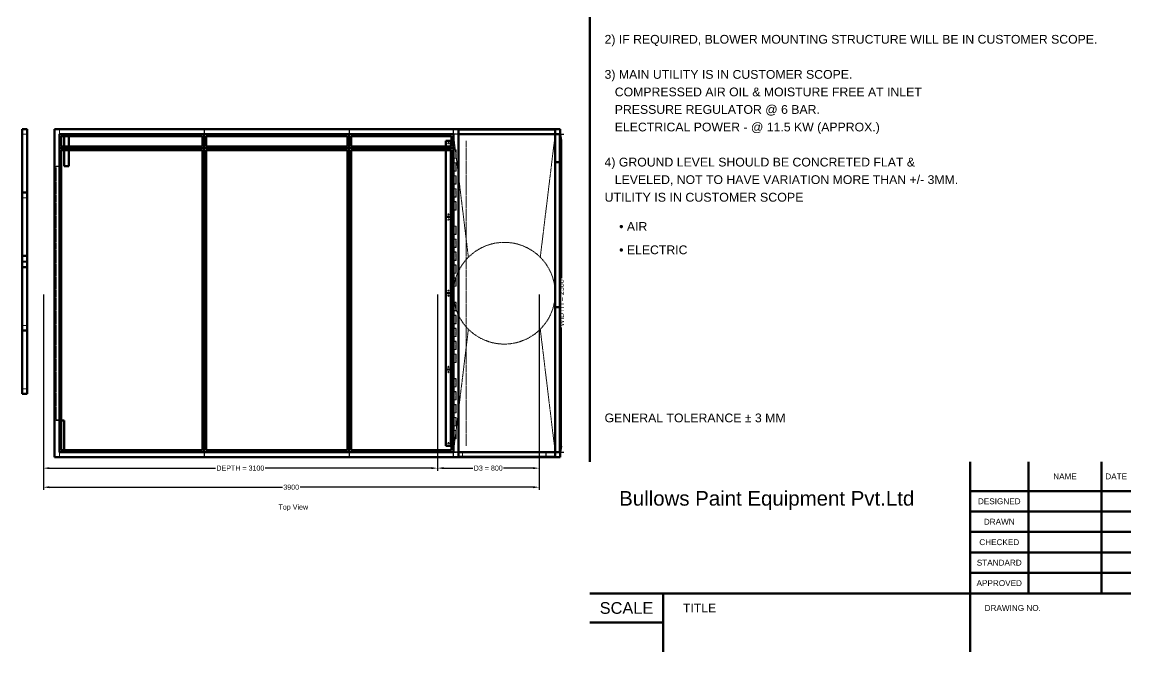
# Model space of a CAD drawing. Header units: millimetres. Extents: x 909 to 14018, y 345 to 10005.
# Drawn here: x 5297 to 14018, y 345 to 5298 of the extents above; entities that cross this region are included whole.
import ezdxf
from ezdxf.enums import TextEntityAlignment as Align

# ---------------------------------------------------------------- set-up
doc = ezdxf.new("R2010")
doc.units = ezdxf.units.MM
doc.linetypes.add('Hidden', pattern=[15, 5, -3, 5, -2])
for name, color, linetype, lineweight in [('Default', 7, 'Continuous', 50), ('Edges', 7, 'Hidden', 15), ('HiddenEdges', 2, 'Hidden', 15), ('HiddenSilhouettes', 2, 'Hidden', 15), ('HiddenWires', 7, 'Hidden', 15), ('Silhouettes', 7, 'Continuous', 50), ('Wires', 7, 'Hidden', 15)]:
    doc.layers.add(name, color=color, linetype=linetype, lineweight=lineweight)
doc.layers.add('Dimension', color=7, linetype='Continuous', lineweight=50, true_color=0x6495ed)
doc.styles.add('Default', font='arial.ttf')
doc.dimstyles.get("Standard").update_dxf_attribs({"dimtxt": 0.18, "dimasz": 0.18, "dimexe": 0.18, "dimexo": 0.0625, "dimgap": 0.09, "dimtad": 0, "dimtih": 1, "dimtoh": 1, "dimdec": 4, "dimzin": 0, "dimdsep": 46, "dimtxsty": 'Standard', "dimcen": 0.09, "dimadec": 0, "dimazin": 0, "dimtfac": 1, "dimtdec": 4, "dimtofl": 0, "dimtmove": 0, "dimatfit": 3, "dimfxl": 1, "dimtolj": 1, "dimtzin": 0, "dimarcsym": 0})

# ---------------------------------------------------------------- blocks, each defined once
blk = doc.blocks.new('Top')
at = {"layer": 'Edges'}
for points in [[(1316.5, -919.8), (1393.7, -282.8)], [(1959.3, -282.8), (2076.5, -1250)]]:
    blk.add_lwpolyline(points, dxfattribs=at)
for points in [[(1959.3, 282.8, 0), (2076.5, 1250, 0)], [(1316.5, 919.8, 0), (1393.7, 282.8, 0)]]:
    blk.add_polyline3d(points, dxfattribs=at)
for start, end in [(45, 135), (135, 154.29836), (315.00001, 45), (205.70164, 224.99999), (224.99999, 315.00001)]:
    blk.add_arc((1676.5, 0), 400, start, end, dxfattribs=at)
at = {"layer": 'HiddenEdges'}
for points in [[(1276.5, 1250), (1316.5, 919.8)], [(1276.5, -1250), (1316.5, -919.8)]]:
    blk.add_lwpolyline(points, dxfattribs=at)
for points in [[(-2116.5, 1250, 0), (-2076.5, 1250, 0)], [(-1826.5, 1253, 0), (1279.5, 1253, 0)], [(-1826.5, -1253, 0), (-1826.5, 1253, 0)], [(-1823.5, 1253, 0), (2079.5, 1253, 0)], [(-1822.3, 1286.8, 0), (-684.7, 1286.8, 0)], [(-1822.3, 1250, 0), (-1822.3, 1286.8, 0)], [(-1822.3, 1248.8, 0), (-684.7, 1248.8, 0)], [(-1822.3, 1141.2, 0), (-1822.3, 1248.8, 0)], [(-1808.5, 1286.8, 0), (-1808.5, 1288, 0)], [(-1785.5, 1001.2, 0), (-1785.5, 1248.8, 0)], [(-698.5, 1286.8, 0), (-698.5, 1288, 0)], [(-684.7, 1250, 0), (-684.7, 1286.8, 0)], [(-684.7, 1141.2, 0), (-684.7, 1248.8, 0)], [(-682.3, 1250, 0), (-682.3, 1286.8, 0)], [(-682.3, 1286.8, 0), (455.3, 1286.8, 0)], [(-682.3, 1141.2, 0), (-682.3, 1248.8, 0)], [(-682.3, 1248.8, 0), (455.3, 1248.8, 0)], [(-668.5, 1286.8, 0), (-668.5, 1288, 0)], [(441.5, 1286.8, 0), (441.5, 1288, 0)], [(455.3, 1250, 0), (455.3, 1286.8, 0)], [(455.3, 1141.2, 0), (455.3, 1248.8, 0)], [(457.7, 1250, 0), (457.7, 1286.8, 0)], [(457.7, 1286.8, 0), (1275.3, 1286.8, 0)], [(457.7, 1248.8, 0), (1275.3, 1248.8, 0)], [(457.7, 1141.2, 0), (457.7, 1248.8, 0)], [(471.5, 1286.8, 0), (471.5, 1288, 0)], [(1261.5, 1286.8, 0), (1261.5, 1288, 0)], [(1275.3, 1250, 0), (1275.3, 1286.8, 0)], [(1275.3, 1141.2, 0), (1275.3, 1248.8, 0)], [(1277.7, 1286.8, 0), (2075.3, 1286.8, 0)], [(1277.7, 1250, 0), (1277.7, 1286.8, 0)], [(1279.5, -1253, 0), (1279.5, 1253, 0)], [(1291.5, 1286.8, 0), (1291.5, 1288, 0)], [(2061.5, 1286.8, 0), (2061.5, 1288, 0)], [(2075.3, 1250, 0), (2075.3, 1286.8, 0)], [(2076.5, -1250, 0), (2076.5, 1250, 0)], [(2077.7, 1031.2, 0), (2077.7, 1248.8, 0)], [(2077.7, 1248.8, 0), (2113.3, 1248.8, 0)], [(2079.5, -1253, 0), (2079.5, 1253, 0)], [(-1822.3, 1141.2, 0), (-684.7, 1141.2, 0)], [(-1822.3, -1248.8, 0), (-1822.3, 1138.8, 0)], [(-1822.3, 1138.8, 0), (-684.7, 1138.8, 0)], [(-1786.7, 1213.2, 0), (-1785.5, 1213.2, 0)], [(-684.7, -1248.8, 0), (-684.7, 1138.8, 0)], [(-682.3, 1141.2, 0), (455.3, 1141.2, 0)], [(-682.3, -1248.8, 0), (-682.3, 1138.8, 0)], [(-682.3, 1138.8, 0), (455.3, 1138.8, 0)], [(455.3, -1248.8, 0), (455.3, 1138.8, 0)], [(457.7, 1141.2, 0), (1275.3, 1141.2, 0)], [(457.7, -1248.8, 0), (457.7, 1138.8, 0)], [(457.7, 1138.8, 0), (1275.3, 1138.8, 0)], [(1275.3, -1248.8, 0), (1275.3, 1138.8, 0)], [(2076.5, 1213.2, 0), (2077.7, 1213.2, 0)], [(2076.5, 1066.8, 0), (2077.7, 1066.8, 0)], [(-1848.5, 997, 0), (-1826.5, 997, 0)], [(-1826.5, 975, 0), (-1823.5, 975, 0)], [(-1786.7, 1036.8, 0), (-1785.5, 1036.8, 0)], [(-1786.7, 1020.7, 0), (-1785.5, 1020.7, 0)], [(-1786.7, 1020, 0), (-1785.5, 1020, 0)], [(-1786.7, 1019, 0), (-1785.5, 1019, 0)], [(-1786.7, 1018, 0), (-1785.5, 1018, 0)], [(-1786.7, 1017.3, 0), (-1785.5, 1017.3, 0)], [(-1785.5, 1001.2, 0), (-1749.9, 1001.2, 0)], [(2076.5, 993.2, 0), (2077.7, 993.2, 0)], [(2077.7, 1031.2, 0), (2113.3, 1031.2, 0)], [(2077.7, -108.8, 0), (2077.7, 1028.8, 0)], [(2077.7, 1028.8, 0), (2113.3, 1028.8, 0)], [(-2116.5, 751.5, 0), (-2076.5, 751.5, 0)], [(-2116.5, 253, 0), (-2076.5, 253, 0)], [(-2116.5, 245.5, 0), (-2076.5, 245.5, 0)], [(2076.5, -73.2, 0), (2077.7, -73.2, 0)], [(2076.5, -146.8, 0), (2077.7, -146.8, 0)], [(2077.7, -108.8, 0), (2113.3, -108.8, 0)], [(2077.7, -1248.8, 0), (2077.7, -111.2, 0)], [(2077.7, -111.2, 0), (2113.3, -111.2, 0)], [(-2116.5, -253, 0), (-2076.5, -253, 0)], [(-2116.5, -751.5, 0), (-2076.5, -751.5, 0)], [(-1848.5, -997, 0), (-1826.5, -997, 0)], [(-1826.5, -975, 0), (-1823.5, -975, 0)], [(-1823.5, -1036.8, 0), (-1822.3, -1036.8, 0)], [(-1822.3, -1001.2, 0), (-1786.7, -1001.2, 0)], [(-1823.5, -1213.2, 0), (-1822.3, -1213.2, 0)], [(2076.5, -1213.2, 0), (2077.7, -1213.2, 0)], [(-1826.5, -1253, 0), (1279.5, -1253, 0)], [(-1823.5, -1229.3, 0), (-1822.3, -1229.3, 0)], [(-1823.5, -1230, 0), (-1822.3, -1230, 0)], [(-1823.5, -1231, 0), (-1822.3, -1231, 0)], [(-1823.5, -1232, 0), (-1822.3, -1232, 0)], [(-1823.5, -1232.7, 0), (-1822.3, -1232.7, 0)], [(-1823.5, -1253, 0), (2079.5, -1253, 0)], [(-1822.3, -1248.8, 0), (-684.7, -1248.8, 0)], [(-1822.3, -1286.8, 0), (-1822.3, -1250, 0)], [(-1822.3, -1286.8, 0), (-684.7, -1286.8, 0)], [(-1808.5, -1288, 0), (-1808.5, -1286.8, 0)], [(-698.5, -1288, 0), (-698.5, -1286.8, 0)], [(-684.7, -1286.8, 0), (-684.7, -1250, 0)], [(-682.3, -1248.8, 0), (455.3, -1248.8, 0)], [(-682.3, -1286.8, 0), (-682.3, -1250, 0)], [(-682.3, -1286.8, 0), (455.3, -1286.8, 0)], [(-668.5, -1288, 0), (-668.5, -1286.8, 0)], [(441.5, -1288, 0), (441.5, -1286.8, 0)], [(455.3, -1286.8, 0), (455.3, -1250, 0)], [(457.7, -1248.8, 0), (1275.3, -1248.8, 0)], [(457.7, -1286.8, 0), (457.7, -1250, 0)], [(457.7, -1286.8, 0), (1275.3, -1286.8, 0)], [(471.5, -1288, 0), (471.5, -1286.8, 0)], [(1261.5, -1288, 0), (1261.5, -1286.8, 0)], [(1275.3, -1286.8, 0), (1275.3, -1250, 0)], [(1277.7, -1286.8, 0), (1277.7, -1250, 0)], [(1277.7, -1286.8, 0), (2075.3, -1286.8, 0)], [(1291.5, -1288, 0), (1291.5, -1286.8, 0)], [(1348.5, -1251.6, 0), (2004.5, -1251.6, 0)], [(1348.5, -1286.4, 0), (2004.5, -1286.4, 0)], [(1386.5, -1250, 0), (1386.5, -1248.8, 0)], [(1966.5, -1250, 0), (1966.5, -1248.8, 0)], [(2061.5, -1288, 0), (2061.5, -1286.8, 0)], [(2075.3, -1286.8, 0), (2075.3, -1250, 0)], [(2077.7, -1248.8, 0), (2113.3, -1248.8, 0)]]:
    blk.add_polyline3d(points, dxfattribs=at)
blk.add_arc((1676.5, 0), 400, 154.29836, 205.70164, dxfattribs=at)
at = {"layer": 'HiddenSilhouettes'}
for points in [[(-1823.5, 1250, 0), (-1823.5, 1290, 0)], [(-1823.5, 1250, 0), (-1823.5, 1288, 0)], [(-1823.5, 1288, 0), (-683.5, 1288, 0)], [(-1823.5, 1251.2, 0), (-683.5, 1251.2, 0)], [(-1786.7, 1235, 0), (-1786.7, 1250, 0)], [(-1749.9, 1235, 0), (-1749.9, 1250, 0)], [(-683.5, 1250, 0), (-683.5, 1288, 0)], [(-683.5, 1288, 0), (456.5, 1288, 0)], [(-683.5, 1251.2, 0), (456.5, 1251.2, 0)], [(456.5, 1250, 0), (456.5, 1288, 0)], [(456.5, 1288, 0), (1276.5, 1288, 0)], [(456.5, 1251.2, 0), (1276.5, 1251.2, 0)], [(1190.5, 1250, 0), (1322.8, 1250, 0)], [(1276.5, 1250, 0), (1276.5, 1288, 0)], [(1276.5, 1288, 0), (1316.5, 1288, 0)], [(1276.5, 1251.2, 0), (2076.5, 1251.2, 0)], [(1276.5, 1250, 0), (1316.5, 1250, 0)], [(-1786.7, 1125, 0), (-1786.7, 1155, 0)], [(-1749.9, 1125, 0), (-1749.9, 1155, 0)], [(1216.5, 1125, 0), (1216.5, 1155, 0)], [(1256.5, 1125, 0), (1256.5, 1155, 0)], [(1256.5, 1125, 0), (1256.5, 1155, 0)], [(1257.7, 1125, 0), (1257.7, 1155, 0)], [(1261.5, 1187.5, 0), (1276.5, 1187.5, 0)], [(1261.5, 1186.3, 0), (1276.5, 1186.3, 0)], [(1276.5, 1128.8, 0), (1276.5, 1209.4, 0)], [(1261.5, 1122.7, 0), (1276.5, 1122.7, 0)], [(1261.5, 1121.5, 0), (1276.5, 1121.5, 0)], [(1261.5, 1085.5, 0), (1276.5, 1085.5, 0)], [(1261.5, 1084.3, 0), (1276.5, 1084.3, 0)], [(1276.5, 1128.5, 0), (1296.5, 1128.5, 0)], [(1276.5, 1127.3, 0), (1295.3, 1127.3, 0)], [(1276.5, 1063.7, 0), (1295.3, 1063.7, 0)], [(1276.5, 1062.5, 0), (1296.5, 1062.5, 0)], [(1295.3, 1063.7, 0), (1295.3, 1127.3, 0)], [(1296.5, 1062.5, 0), (1296.5, 1128.5, 0)], [(-1848.5, -1000, 0), (-1848.5, 1000, 0)], [(-1848.5, 1000, 0), (-1823.5, 1000, 0)], [(-1786.7, 1021, 0), (-1785.5, 1021, 0)], [(-1786.7, 1017, 0), (-1785.5, 1017, 0)], [(1261.5, 1020.7, 0), (1276.5, 1020.7, 0)], [(1261.5, 1019.5, 0), (1276.5, 1019.5, 0)], [(1261.5, 983.5, 0), (1276.5, 983.5, 0)], [(1261.5, 982.3, 0), (1276.5, 982.3, 0)], [(1276.5, 1026.5, 0), (1296.5, 1026.5, 0)], [(1276.5, 1025.3, 0), (1295.3, 1025.3, 0)], [(1276.5, 961.7, 0), (1295.3, 961.7, 0)], [(1276.5, 960.5, 0), (1296.5, 960.5, 0)], [(1295.3, 961.7, 0), (1295.3, 1025.3, 0)], [(1296.5, 960.5, 0), (1296.5, 1026.5, 0)], [(1261.5, 918.7, 0), (1276.5, 918.7, 0)], [(1261.5, 917.5, 0), (1276.5, 917.5, 0)], [(1261.5, 881.5, 0), (1276.5, 881.5, 0)], [(1261.5, 880.3, 0), (1276.5, 880.3, 0)], [(1276.5, 924.5, 0), (1296.5, 924.5, 0)], [(1276.5, 923.3, 0), (1295.3, 923.3, 0)], [(1295.3, 859.7, 0), (1295.3, 923.3, 0)], [(1296.5, 858.5, 0), (1296.5, 924.5, 0)], [(1261.5, 816.7, 0), (1276.5, 816.7, 0)], [(1261.5, 815.5, 0), (1276.5, 815.5, 0)], [(1276.5, 859.7, 0), (1295.3, 859.7, 0)], [(1276.5, 858.5, 0), (1296.5, 858.5, 0)], [(1276.5, 822.5, 0), (1296.5, 822.5, 0)], [(1276.5, 821.3, 0), (1295.3, 821.3, 0)], [(1295.3, 757.7, 0), (1295.3, 821.3, 0)], [(1296.5, 756.5, 0), (1296.5, 822.5, 0)], [(1261.5, 779.5, 0), (1276.5, 779.5, 0)], [(1261.5, 778.3, 0), (1276.5, 778.3, 0)], [(1261.5, 714.7, 0), (1276.5, 714.7, 0)], [(1261.5, 713.5, 0), (1276.5, 713.5, 0)], [(1276.5, 757.7, 0), (1295.3, 757.7, 0)], [(1276.5, 756.5, 0), (1296.5, 756.5, 0)], [(1276.5, 720.5, 0), (1296.5, 720.5, 0)], [(1276.5, 719.3, 0), (1295.3, 719.3, 0)], [(1295.3, 655.7, 0), (1295.3, 719.3, 0)], [(1296.5, 654.5, 0), (1296.5, 720.5, 0)], [(1261.5, 677.5, 0), (1276.5, 677.5, 0)], [(1261.5, 676.3, 0), (1276.5, 676.3, 0)], [(1261.5, 612.7, 0), (1276.5, 612.7, 0)], [(1261.5, 611.5, 0), (1276.5, 611.5, 0)], [(1276.5, 655.7, 0), (1295.3, 655.7, 0)], [(1276.5, 654.5, 0), (1296.5, 654.5, 0)], [(1261.5, 587.5, 0), (1276.5, 587.5, 0)], [(1261.5, 586.3, 0), (1276.5, 586.3, 0)], [(1276.5, 528.5, 0), (1296.5, 528.5, 0)], [(1276.5, 527.3, 0), (1295.3, 527.3, 0)], [(1295.3, 463.7, 0), (1295.3, 527.3, 0)], [(1296.5, 462.5, 0), (1296.5, 528.5, 0)], [(1261.5, 522.7, 0), (1276.5, 522.7, 0)], [(1261.5, 521.5, 0), (1276.5, 521.5, 0)], [(1261.5, 485.5, 0), (1276.5, 485.5, 0)], [(1261.5, 484.3, 0), (1276.5, 484.3, 0)], [(1276.5, 463.7, 0), (1295.3, 463.7, 0)], [(1276.5, 462.5, 0), (1296.5, 462.5, 0)], [(1261.5, 420.7, 0), (1276.5, 420.7, 0)], [(1261.5, 419.5, 0), (1276.5, 419.5, 0)], [(1261.5, 383.5, 0), (1276.5, 383.5, 0)], [(1261.5, 382.3, 0), (1276.5, 382.3, 0)], [(1276.5, 426.5, 0), (1296.5, 426.5, 0)], [(1276.5, 425.3, 0), (1295.3, 425.3, 0)], [(1276.5, 361.7, 0), (1295.3, 361.7, 0)], [(1276.5, 360.5, 0), (1296.5, 360.5, 0)], [(1295.3, 361.7, 0), (1295.3, 425.3, 0)], [(1296.5, 360.5, 0), (1296.5, 426.5, 0)], [(1261.5, 318.7, 0), (1276.5, 318.7, 0)], [(1261.5, 317.5, 0), (1276.5, 317.5, 0)], [(1261.5, 281.5, 0), (1276.5, 281.5, 0)], [(1261.5, 280.3, 0), (1276.5, 280.3, 0)], [(1276.5, 324.5, 0), (1296.5, 324.5, 0)], [(1276.5, 323.3, 0), (1295.3, 323.3, 0)], [(1295.3, 259.7, 0), (1295.3, 323.3, 0)], [(1296.5, 258.5, 0), (1296.5, 324.5, 0)], [(1261.5, 216.7, 0), (1276.5, 216.7, 0)], [(1261.5, 215.5, 0), (1276.5, 215.5, 0)], [(1261.5, 179.5, 0), (1276.5, 179.5, 0)], [(1261.5, 178.3, 0), (1276.5, 178.3, 0)], [(1276.5, 259.7, 0), (1295.3, 259.7, 0)], [(1276.5, 258.5, 0), (1296.5, 258.5, 0)], [(1276.5, 222.5, 0), (1296.5, 222.5, 0)], [(1276.5, 221.3, 0), (1295.3, 221.3, 0)], [(1295.3, 157.7, 0), (1295.3, 221.3, 0)], [(1296.5, 156.5, 0), (1296.5, 222.5, 0)], [(1261.5, 114.7, 0), (1276.5, 114.7, 0)], [(1261.5, 113.5, 0), (1276.5, 113.5, 0)], [(1276.5, 157.7, 0), (1295.3, 157.7, 0)], [(1276.5, 156.5, 0), (1296.5, 156.5, 0)], [(1276.5, 120.5, 0), (1296.5, 120.5, 0)], [(1276.5, 119.3, 0), (1295.3, 119.3, 0)], [(1295.3, 55.7, 0), (1295.3, 119.3, 0)], [(1296.5, 54.5, 0), (1296.5, 120.5, 0)], [(1261.5, 77.5, 0), (1276.5, 77.5, 0)], [(1261.5, 76.3, 0), (1276.5, 76.3, 0)], [(1261.5, 12.7, 0), (1276.5, 12.7, 0)], [(1261.5, 11.5, 0), (1276.5, 11.5, 0)], [(1276.5, 55.7, 0), (1295.3, 55.7, 0)], [(1276.5, 54.5, 0), (1296.5, 54.5, 0)], [(1261.5, -12.5, 0), (1276.5, -12.5, 0)], [(1261.5, -13.7, 0), (1276.5, -13.7, 0)], [(1261.5, -77.3, 0), (1276.5, -77.3, 0)], [(1261.5, -78.5, 0), (1276.5, -78.5, 0)], [(1276.5, -71.5, 0), (1296.5, -71.5, 0)], [(1276.5, -72.7, 0), (1295.3, -72.7, 0)], [(1295.3, -136.3, 0), (1295.3, -72.7, 0)], [(1296.5, -137.5, 0), (1296.5, -71.5, 0)], [(1261.5, -114.5, 0), (1276.5, -114.5, 0)], [(1261.5, -115.7, 0), (1276.5, -115.7, 0)], [(1276.5, -136.3, 0), (1295.3, -136.3, 0)], [(1276.5, -137.5, 0), (1296.5, -137.5, 0)], [(1276.5, -173.5, 0), (1296.5, -173.5, 0)], [(1296.5, -239.5, 0), (1296.5, -173.5, 0)], [(1261.5, -179.3, 0), (1276.5, -179.3, 0)], [(1261.5, -180.5, 0), (1276.5, -180.5, 0)], [(1261.5, -216.5, 0), (1276.5, -216.5, 0)], [(1261.5, -217.7, 0), (1276.5, -217.7, 0)], [(1276.5, -174.7, 0), (1295.3, -174.7, 0)], [(1276.5, -238.3, 0), (1295.3, -238.3, 0)], [(1276.5, -239.5, 0), (1296.5, -239.5, 0)], [(1295.3, -238.3, 0), (1295.3, -174.7, 0)], [(1261.5, -281.3, 0), (1276.5, -281.3, 0)], [(1261.5, -282.5, 0), (1276.5, -282.5, 0)], [(1261.5, -318.5, 0), (1276.5, -318.5, 0)], [(1261.5, -319.7, 0), (1276.5, -319.7, 0)], [(1276.5, -275.5, 0), (1296.5, -275.5, 0)], [(1276.5, -276.7, 0), (1295.3, -276.7, 0)], [(1276.5, -340.3, 0), (1295.3, -340.3, 0)], [(1276.5, -341.5, 0), (1296.5, -341.5, 0)], [(1295.3, -340.3, 0), (1295.3, -276.7, 0)], [(1296.5, -341.5, 0), (1296.5, -275.5, 0)], [(1261.5, -383.3, 0), (1276.5, -383.3, 0)], [(1261.5, -384.5, 0), (1276.5, -384.5, 0)], [(1261.5, -420.5, 0), (1276.5, -420.5, 0)], [(1261.5, -421.7, 0), (1276.5, -421.7, 0)], [(1276.5, -377.5, 0), (1296.5, -377.5, 0)], [(1276.5, -378.7, 0), (1295.3, -378.7, 0)], [(1295.3, -442.3, 0), (1295.3, -378.7, 0)], [(1296.5, -443.5, 0), (1296.5, -377.5, 0)], [(1261.5, -485.3, 0), (1276.5, -485.3, 0)], [(1261.5, -486.5, 0), (1276.5, -486.5, 0)], [(1261.5, -522.5, 0), (1276.5, -522.5, 0)], [(1276.5, -442.3, 0), (1295.3, -442.3, 0)], [(1276.5, -443.5, 0), (1296.5, -443.5, 0)], [(1276.5, -479.5, 0), (1296.5, -479.5, 0)], [(1276.5, -480.7, 0), (1295.3, -480.7, 0)], [(1295.3, -544.3, 0), (1295.3, -480.7, 0)], [(1296.5, -545.5, 0), (1296.5, -479.5, 0)], [(1261.5, -523.7, 0), (1276.5, -523.7, 0)], [(1261.5, -587.3, 0), (1276.5, -587.3, 0)], [(1261.5, -588.5, 0), (1276.5, -588.5, 0)], [(1276.5, -544.3, 0), (1295.3, -544.3, 0)], [(1276.5, -545.5, 0), (1296.5, -545.5, 0)], [(1261.5, -612.5, 0), (1276.5, -612.5, 0)], [(1261.5, -613.7, 0), (1276.5, -613.7, 0)], [(1261.5, -677.3, 0), (1276.5, -677.3, 0)], [(1261.5, -678.5, 0), (1276.5, -678.5, 0)], [(1276.5, -671.5, 0), (1296.5, -671.5, 0)], [(1276.5, -672.7, 0), (1295.3, -672.7, 0)], [(1295.3, -736.3, 0), (1295.3, -672.7, 0)], [(1296.5, -737.5, 0), (1296.5, -671.5, 0)], [(1261.5, -714.5, 0), (1276.5, -714.5, 0)], [(1261.5, -715.7, 0), (1276.5, -715.7, 0)], [(1261.5, -779.3, 0), (1276.5, -779.3, 0)], [(1261.5, -780.5, 0), (1276.5, -780.5, 0)], [(1276.5, -736.3, 0), (1295.3, -736.3, 0)], [(1276.5, -737.5, 0), (1296.5, -737.5, 0)], [(1276.5, -773.5, 0), (1296.5, -773.5, 0)], [(1276.5, -774.7, 0), (1295.3, -774.7, 0)], [(1295.3, -838.3, 0), (1295.3, -774.7, 0)], [(1296.5, -839.5, 0), (1296.5, -773.5, 0)], [(1261.5, -816.5, 0), (1276.5, -816.5, 0)], [(1261.5, -817.7, 0), (1276.5, -817.7, 0)], [(1276.5, -838.3, 0), (1295.3, -838.3, 0)], [(1276.5, -839.5, 0), (1296.5, -839.5, 0)], [(1261.5, -881.3, 0), (1276.5, -881.3, 0)], [(1261.5, -882.5, 0), (1276.5, -882.5, 0)], [(1261.5, -918.5, 0), (1276.5, -918.5, 0)], [(1261.5, -919.7, 0), (1276.5, -919.7, 0)], [(1276.5, -875.5, 0), (1296.5, -875.5, 0)], [(1276.5, -876.7, 0), (1295.3, -876.7, 0)], [(1276.5, -940.3, 0), (1295.3, -940.3, 0)], [(1276.5, -941.5, 0), (1296.5, -941.5, 0)], [(1295.3, -940.3, 0), (1295.3, -876.7, 0)], [(1296.5, -941.5, 0), (1296.5, -875.5, 0)], [(-1848.5, -1000, 0), (-1823.5, -1000, 0)], [(-1823.5, -1000, 0), (-1808.5, -1000, 0)], [(1261.5, -983.3, 0), (1276.5, -983.3, 0)], [(1261.5, -984.5, 0), (1276.5, -984.5, 0)], [(1261.5, -1020.5, 0), (1276.5, -1020.5, 0)], [(1261.5, -1021.7, 0), (1276.5, -1021.7, 0)], [(1276.5, -977.5, 0), (1296.5, -977.5, 0)], [(1276.5, -978.7, 0), (1295.3, -978.7, 0)], [(1276.5, -1042.3, 0), (1295.3, -1042.3, 0)], [(1276.5, -1043.5, 0), (1296.5, -1043.5, 0)], [(1295.3, -1042.3, 0), (1295.3, -978.7, 0)], [(1296.5, -1043.5, 0), (1296.5, -977.5, 0)], [(1261.5, -1085.3, 0), (1276.5, -1085.3, 0)], [(1261.5, -1086.5, 0), (1276.5, -1086.5, 0)], [(1261.5, -1122.5, 0), (1276.5, -1122.5, 0)], [(1261.5, -1123.7, 0), (1276.5, -1123.7, 0)], [(1276.5, -1079.5, 0), (1296.5, -1079.5, 0)], [(1276.5, -1080.7, 0), (1295.3, -1080.7, 0)], [(1295.3, -1144.3, 0), (1295.3, -1080.7, 0)], [(1296.5, -1145.5, 0), (1296.5, -1079.5, 0)], [(1261.5, -1187.3, 0), (1276.5, -1187.3, 0)], [(1261.5, -1188.5, 0), (1276.5, -1188.5, 0)], [(1276.5, -1144.3, 0), (1295.3, -1144.3, 0)], [(1276.5, -1145.5, 0), (1296.5, -1145.5, 0)], [(-1823.5, -1229, 0), (-1822.3, -1229, 0)], [(-1823.5, -1233, 0), (-1822.3, -1233, 0)], [(-1823.5, -1248.8, 0), (-683.5, -1248.8, 0)], [(-1823.5, -1288, 0), (-1823.5, -1250, 0)], [(-1823.5, -1290, 0), (-1823.5, -1250, 0)], [(-1823.5, -1288, 0), (-683.5, -1288, 0)], [(-1786.7, -1250, 0), (-1786.7, -1235, 0)], [(-1058.2, -1250, 0), (1058.3, -1250, 0)], [(-683.5, -1248.8, 0), (456.5, -1248.8, 0)], [(-683.5, -1288, 0), (-683.5, -1250, 0)], [(-683.5, -1288, 0), (456.5, -1288, 0)], [(456.5, -1248.8, 0), (1276.5, -1248.8, 0)], [(456.5, -1288, 0), (456.5, -1250, 0)], [(456.5, -1288, 0), (1276.5, -1288, 0)], [(1190.5, -1250, 0), (1322.8, -1250, 0)], [(1190.5, -1290, 0), (1316.5, -1290, 0)], [(1276.5, -1248.8, 0), (2076.5, -1248.8, 0)], [(1276.5, -1288, 0), (1276.5, -1250, 0)], [(1276.5, -1250, 0), (1316.5, -1250, 0)], [(1276.5, -1288, 0), (1316.5, -1288, 0)], [(1346.9, -1288, 0), (1346.9, -1250, 0)], [(1348.5, -1288, 0), (1348.5, -1250, 0)], [(1350.1, -1251.6, 0), (1350.1, -1250, 0)], [(1364, -1247, 0), (1414, -1247, 0)], [(1364, -1250, 0), (1364, -1247, 0)], [(1384.9, -1251.6, 0), (1384.9, -1250, 0)], [(1386.5, -1251.6, 0), (1386.5, -1250, 0)], [(1414, -1250, 0), (1414, -1247, 0)], [(1414, -1247, 0), (1944, -1247, 0)], [(1944, -1250, 0), (1944, -1247, 0)], [(1944, -1247, 0), (1994, -1247, 0)], [(1966.5, -1251.6, 0), (1966.5, -1250, 0)], [(1968.1, -1251.6, 0), (1968.1, -1250, 0)], [(1994, -1250, 0), (1994, -1247, 0)], [(2002.9, -1288, 0), (2002.9, -1250, 0)], [(2004.5, -1288, 0), (2004.5, -1250, 0)], [(2076.5, -1250, 0), (2076.5, -1248.8, 0)]]:
    blk.add_polyline3d(points, dxfattribs=at)
at = {"layer": 'HiddenWires'}
for points in [[(1376.5, 600, 0), (1376.5, 1200, 0)], [(1376.5, 0, 0), (1376.5, 600, 0)], [(1376.5, -600, 0), (1376.5, 0, 0)], [(1376.5, -1200, 0), (1376.5, -600, 0)]]:
    blk.add_polyline3d(points, dxfattribs=at)
at = {"layer": 'Silhouettes'}
for points in [[(-2116.5, 645, 0), (-2116.5, 1290, 0)], [(-2116.5, 1290, 0), (-2076.5, 1290, 0)], [(-2076.5, 645, 0), (-2076.5, 1290, 0)], [(-1863.5, -1290, 0), (-1863.5, 1290, 0)], [(-1863.5, 1290, 0), (1316.5, 1290, 0)], [(-1823.5, 1140, 0), (-1823.5, 1250, 0)], [(-1823.5, 1250, 0), (-683.5, 1250, 0)], [(-1823.5, 1128.8, 0), (-1823.5, 1250, 0)], [(-1808.5, 1235, 0), (-698.5, 1235, 0)], [(-1808.5, 1155, 0), (-1808.5, 1235, 0)], [(-1786.7, 1155, 0), (-1786.7, 1235, 0)], [(-1749.9, 1155, 0), (-1749.9, 1235, 0)], [(-1058.2, 1250, 0), (1058.3, 1250, 0)], [(-698.5, 1155, 0), (-698.5, 1235, 0)], [(-683.5, 1140, 0), (-683.5, 1250, 0)], [(-683.5, 1250, 0), (456.5, 1250, 0)], [(-668.5, 1235, 0), (441.5, 1235, 0)], [(-668.5, 1155, 0), (-668.5, 1235, 0)], [(441.5, 1155, 0), (441.5, 1235, 0)], [(456.5, 1140, 0), (456.5, 1250, 0)], [(456.5, 1250, 0), (1276.5, 1250, 0)], [(471.5, 1235, 0), (1261.5, 1235, 0)], [(471.5, 1155, 0), (471.5, 1235, 0)], [(1190.5, 1290, 0), (2116.5, 1290, 0)], [(1261.5, 1155, 0), (1261.5, 1235, 0)], [(1276.5, 1140, 0), (1276.5, 1250, 0)], [(1316.5, -1290, 0), (1316.5, 1290, 0)], [(1316.5, 1288, 0), (2076.5, 1288, 0)], [(1316.5, 1250, 0), (2076.5, 1250, 0)], [(2076.5, 1250, 0), (2076.5, 1288, 0)], [(2076.5, 0, 0), (2076.5, 1250, 0)], [(2076.5, 1250, 0), (2113.3, 1250, 0)], [(2076.5, 1030, 0), (2076.5, 1250, 0)], [(2113.3, 1030, 0), (2113.3, 1250, 0)], [(2116.5, -1290, 0), (2116.5, 1290, 0)], [(-1823.5, -1250, 0), (-1823.5, 1140, 0)], [(-1823.5, 1140, 0), (-683.5, 1140, 0)], [(-1808.5, 1155, 0), (-698.5, 1155, 0)], [(-683.5, -1250, 0), (-683.5, 1140, 0)], [(-683.5, 1140, 0), (456.5, 1140, 0)], [(-668.5, 1155, 0), (441.5, 1155, 0)], [(456.5, -1250, 0), (456.5, 1140, 0)], [(456.5, 1140, 0), (1276.5, 1140, 0)], [(471.5, 1155, 0), (1261.5, 1155, 0)], [(1216.5, 1155, 0), (1216.5, 1200, 0)], [(1216.5, 1200, 0), (1256.5, 1200, 0)], [(1256.5, 1155, 0), (1256.5, 1200, 0)], [(1256.5, 1155, 0), (1256.5, 1187.5, 0)], [(1256.5, 1187.5, 0), (1261.5, 1187.5, 0)], [(1257.7, 1155, 0), (1257.7, 1186.3, 0)], [(1257.7, 1186.3, 0), (1261.5, 1186.3, 0)], [(1276.5, -1250, 0), (1276.5, 1140, 0)], [(-1808.5, -1235, 0), (-1808.5, 1125, 0)], [(-1808.5, 1125, 0), (-698.5, 1125, 0)], [(-1786.7, 1000, 0), (-1786.7, 1125, 0)], [(-1749.9, 1000, 0), (-1749.9, 1125, 0)], [(-698.5, -1235, 0), (-698.5, 1125, 0)], [(-668.5, 1125, 0), (441.5, 1125, 0)], [(-668.5, -1235, 0), (-668.5, 1125, 0)], [(441.5, -1235, 0), (441.5, 1125, 0)], [(471.5, 1125, 0), (1261.5, 1125, 0)], [(471.5, -1235, 0), (471.5, 1125, 0)], [(1216.5, 600, 0), (1216.5, 1125, 0)], [(1256.5, 1121.5, 0), (1256.5, 1125, 0)], [(1256.5, 600, 0), (1256.5, 1125, 0)], [(1256.5, 1121.5, 0), (1261.5, 1121.5, 0)], [(1256.5, 1019.5, 0), (1256.5, 1085.5, 0)], [(1256.5, 1085.5, 0), (1261.5, 1085.5, 0)], [(1257.7, 1122.7, 0), (1257.7, 1125, 0)], [(1257.7, 1122.7, 0), (1261.5, 1122.7, 0)], [(1257.7, 1020.7, 0), (1257.7, 1084.3, 0)], [(1257.7, 1084.3, 0), (1261.5, 1084.3, 0)], [(1261.5, -1235, 0), (1261.5, 1125, 0)], [(-1786.7, 1000, 0), (-1749.9, 1000, 0)], [(1256.5, 1019.5, 0), (1261.5, 1019.5, 0)], [(1256.5, 917.5, 0), (1256.5, 983.5, 0)], [(1256.5, 983.5, 0), (1261.5, 983.5, 0)], [(1257.7, 1020.7, 0), (1261.5, 1020.7, 0)], [(1257.7, 918.7, 0), (1257.7, 982.3, 0)], [(1257.7, 982.3, 0), (1261.5, 982.3, 0)], [(2076.5, 1030, 0), (2113.3, 1030, 0)], [(2076.5, 967.5, 0), (2076.5, 1030, 0)], [(2113.3, -110, 0), (2113.3, 1030, 0)], [(1256.5, 917.5, 0), (1261.5, 917.5, 0)], [(1256.5, 815.5, 0), (1256.5, 881.5, 0)], [(1256.5, 881.5, 0), (1261.5, 881.5, 0)], [(1257.7, 918.7, 0), (1261.5, 918.7, 0)], [(1257.7, 816.7, 0), (1257.7, 880.3, 0)], [(1257.7, 880.3, 0), (1261.5, 880.3, 0)], [(-2116.5, 791.5, 0), (-2076.5, 791.5, 0)], [(1256.5, 815.5, 0), (1261.5, 815.5, 0)], [(1257.7, 816.7, 0), (1261.5, 816.7, 0)], [(1256.5, 713.5, 0), (1256.5, 779.5, 0)], [(1256.5, 779.5, 0), (1261.5, 779.5, 0)], [(1256.5, 713.5, 0), (1261.5, 713.5, 0)], [(1257.7, 714.7, 0), (1257.7, 778.3, 0)], [(1257.7, 778.3, 0), (1261.5, 778.3, 0)], [(1257.7, 714.7, 0), (1261.5, 714.7, 0)], [(-2116.5, 0, 0), (-2116.5, 645, 0)], [(-2076.5, 0, 0), (-2076.5, 645, 0)], [(1256.5, 611.5, 0), (1256.5, 677.5, 0)], [(1256.5, 677.5, 0), (1261.5, 677.5, 0)], [(1256.5, 611.5, 0), (1261.5, 611.5, 0)], [(1257.7, 612.7, 0), (1257.7, 676.3, 0)], [(1257.7, 676.3, 0), (1261.5, 676.3, 0)], [(1257.7, 612.7, 0), (1261.5, 612.7, 0)], [(1216.5, 0, 0), (1216.5, 600, 0)], [(1216.5, 600, 0), (1256.5, 600, 0)], [(1256.5, 0, 0), (1256.5, 600, 0)], [(1256.5, 521.5, 0), (1256.5, 587.5, 0)], [(1256.5, 587.5, 0), (1261.5, 587.5, 0)], [(1257.7, 522.7, 0), (1257.7, 586.3, 0)], [(1257.7, 586.3, 0), (1261.5, 586.3, 0)], [(1256.5, 521.5, 0), (1261.5, 521.5, 0)], [(1256.5, 419.5, 0), (1256.5, 485.5, 0)], [(1256.5, 485.5, 0), (1261.5, 485.5, 0)], [(1257.7, 522.7, 0), (1261.5, 522.7, 0)], [(1257.7, 420.7, 0), (1257.7, 484.3, 0)], [(1257.7, 484.3, 0), (1261.5, 484.3, 0)], [(1256.5, 419.5, 0), (1261.5, 419.5, 0)], [(1256.5, 317.5, 0), (1256.5, 383.5, 0)], [(1256.5, 383.5, 0), (1261.5, 383.5, 0)], [(1257.7, 420.7, 0), (1261.5, 420.7, 0)], [(1257.7, 318.7, 0), (1257.7, 382.3, 0)], [(1257.7, 382.3, 0), (1261.5, 382.3, 0)], [(-2116.5, 293, 0), (-2076.5, 293, 0)], [(1256.5, 317.5, 0), (1261.5, 317.5, 0)], [(1256.5, 215.5, 0), (1256.5, 281.5, 0)], [(1256.5, 281.5, 0), (1261.5, 281.5, 0)], [(1257.7, 318.7, 0), (1261.5, 318.7, 0)], [(1257.7, 216.7, 0), (1257.7, 280.3, 0)], [(1257.7, 280.3, 0), (1261.5, 280.3, 0)], [(-2116.5, 205.5, 0), (-2076.5, 205.5, 0)], [(1256.5, 215.5, 0), (1261.5, 215.5, 0)], [(1256.5, 113.5, 0), (1256.5, 179.5, 0)], [(1256.5, 179.5, 0), (1261.5, 179.5, 0)], [(1257.7, 216.7, 0), (1261.5, 216.7, 0)], [(1257.7, 114.7, 0), (1257.7, 178.3, 0)], [(1257.7, 178.3, 0), (1261.5, 178.3, 0)], [(1256.5, 113.5, 0), (1261.5, 113.5, 0)], [(1257.7, 114.7, 0), (1261.5, 114.7, 0)], [(-2116.5, -791.5, 0), (-2116.5, 0, 0)], [(-2076.5, -791.5, 0), (-2076.5, 0, 0)], [(1216.5, -600, 0), (1216.5, 0, 0)], [(1216.5, 0, 0), (1256.5, 0, 0)], [(1256.5, 11.5, 0), (1256.5, 77.5, 0)], [(1256.5, 77.5, 0), (1261.5, 77.5, 0)], [(1256.5, 11.5, 0), (1261.5, 11.5, 0)], [(1256.5, -600, 0), (1256.5, 0, 0)], [(1257.7, 12.7, 0), (1257.7, 76.3, 0)], [(1257.7, 76.3, 0), (1261.5, 76.3, 0)], [(1257.7, 12.7, 0), (1261.5, 12.7, 0)], [(2076.5, -1248.8, 0), (2076.5, 0, 0)], [(1256.5, -78.5, 0), (1256.5, -12.5, 0)], [(1256.5, -12.5, 0), (1261.5, -12.5, 0)], [(1256.5, -78.5, 0), (1261.5, -78.5, 0)], [(1257.7, -77.3, 0), (1257.7, -13.7, 0)], [(1257.7, -13.7, 0), (1261.5, -13.7, 0)], [(1257.7, -77.3, 0), (1261.5, -77.3, 0)], [(1256.5, -180.5, 0), (1256.5, -114.5, 0)], [(1256.5, -114.5, 0), (1261.5, -114.5, 0)], [(1257.7, -179.3, 0), (1257.7, -115.7, 0)], [(1257.7, -115.7, 0), (1261.5, -115.7, 0)], [(2076.5, -110, 0), (2113.3, -110, 0)], [(2113.3, -1250, 0), (2113.3, -110, 0)], [(1256.5, -180.5, 0), (1261.5, -180.5, 0)], [(1256.5, -282.5, 0), (1256.5, -216.5, 0)], [(1256.5, -216.5, 0), (1261.5, -216.5, 0)], [(1257.7, -179.3, 0), (1261.5, -179.3, 0)], [(1257.7, -281.3, 0), (1257.7, -217.7, 0)], [(1257.7, -217.7, 0), (1261.5, -217.7, 0)], [(-2116.5, -293, 0), (-2076.5, -293, 0)], [(1256.5, -282.5, 0), (1261.5, -282.5, 0)], [(1256.5, -384.5, 0), (1256.5, -318.5, 0)], [(1256.5, -318.5, 0), (1261.5, -318.5, 0)], [(1257.7, -281.3, 0), (1261.5, -281.3, 0)], [(1257.7, -383.3, 0), (1257.7, -319.7, 0)], [(1257.7, -319.7, 0), (1261.5, -319.7, 0)], [(1256.5, -384.5, 0), (1261.5, -384.5, 0)], [(1256.5, -486.5, 0), (1256.5, -420.5, 0)], [(1256.5, -420.5, 0), (1261.5, -420.5, 0)], [(1257.7, -383.3, 0), (1261.5, -383.3, 0)], [(1257.7, -485.3, 0), (1257.7, -421.7, 0)], [(1257.7, -421.7, 0), (1261.5, -421.7, 0)], [(1256.5, -486.5, 0), (1261.5, -486.5, 0)], [(1256.5, -588.5, 0), (1256.5, -522.5, 0)], [(1256.5, -522.5, 0), (1261.5, -522.5, 0)], [(1257.7, -485.3, 0), (1261.5, -485.3, 0)], [(1216.5, -1200, 0), (1216.5, -600, 0)], [(1216.5, -600, 0), (1256.5, -600, 0)], [(1256.5, -588.5, 0), (1261.5, -588.5, 0)], [(1256.5, -1200, 0), (1256.5, -600, 0)], [(1257.7, -587.3, 0), (1257.7, -523.7, 0)], [(1257.7, -523.7, 0), (1261.5, -523.7, 0)], [(1257.7, -587.3, 0), (1261.5, -587.3, 0)], [(1256.5, -678.5, 0), (1256.5, -612.5, 0)], [(1256.5, -612.5, 0), (1261.5, -612.5, 0)], [(1256.5, -678.5, 0), (1261.5, -678.5, 0)], [(1257.7, -677.3, 0), (1257.7, -613.7, 0)], [(1257.7, -613.7, 0), (1261.5, -613.7, 0)], [(1257.7, -677.3, 0), (1261.5, -677.3, 0)], [(1256.5, -780.5, 0), (1256.5, -714.5, 0)], [(1256.5, -714.5, 0), (1261.5, -714.5, 0)], [(1256.5, -780.5, 0), (1261.5, -780.5, 0)], [(1257.7, -779.3, 0), (1257.7, -715.7, 0)], [(1257.7, -715.7, 0), (1261.5, -715.7, 0)], [(1257.7, -779.3, 0), (1261.5, -779.3, 0)], [(-2116.5, -791.5, 0), (-2076.5, -791.5, 0)], [(1256.5, -882.5, 0), (1256.5, -816.5, 0)], [(1256.5, -816.5, 0), (1261.5, -816.5, 0)], [(1257.7, -881.3, 0), (1257.7, -817.7, 0)], [(1257.7, -817.7, 0), (1261.5, -817.7, 0)], [(1256.5, -882.5, 0), (1261.5, -882.5, 0)], [(1256.5, -984.5, 0), (1256.5, -918.5, 0)], [(1256.5, -918.5, 0), (1261.5, -918.5, 0)], [(1257.7, -881.3, 0), (1261.5, -881.3, 0)], [(1257.7, -983.3, 0), (1257.7, -919.7, 0)], [(1257.7, -919.7, 0), (1261.5, -919.7, 0)], [(-1808.5, -1000, 0), (-1786.7, -1000, 0)], [(-1786.7, -1235, 0), (-1786.7, -1000, 0)], [(1256.5, -984.5, 0), (1261.5, -984.5, 0)], [(1256.5, -1086.5, 0), (1256.5, -1020.5, 0)], [(1256.5, -1020.5, 0), (1261.5, -1020.5, 0)], [(1257.7, -983.3, 0), (1261.5, -983.3, 0)], [(1257.7, -1085.3, 0), (1257.7, -1021.7, 0)], [(1257.7, -1021.7, 0), (1261.5, -1021.7, 0)], [(2076.5, -1250, 0), (2076.5, -967.5, 0)], [(1256.5, -1086.5, 0), (1261.5, -1086.5, 0)], [(1256.5, -1188.5, 0), (1256.5, -1122.5, 0)], [(1256.5, -1122.5, 0), (1261.5, -1122.5, 0)], [(1257.7, -1085.3, 0), (1261.5, -1085.3, 0)], [(1257.7, -1187.3, 0), (1257.7, -1123.7, 0)], [(1257.7, -1123.7, 0), (1261.5, -1123.7, 0)], [(1216.5, -1200, 0), (1256.5, -1200, 0)], [(1256.5, -1188.5, 0), (1261.5, -1188.5, 0)], [(1257.7, -1187.3, 0), (1261.5, -1187.3, 0)], [(-1863.5, -1290, 0), (1316.5, -1290, 0)], [(-1823.5, -1250, 0), (-683.5, -1250, 0)], [(-1808.5, -1235, 0), (-698.5, -1235, 0)], [(-683.5, -1250, 0), (456.5, -1250, 0)], [(-668.5, -1235, 0), (441.5, -1235, 0)], [(456.5, -1250, 0), (1276.5, -1250, 0)], [(471.5, -1235, 0), (1261.5, -1235, 0)], [(1316.5, -1250, 0), (2076.5, -1250, 0)], [(1316.5, -1288, 0), (2076.5, -1288, 0)], [(1316.5, -1290, 0), (2116.5, -1290, 0)], [(2076.5, -1288, 0), (2076.5, -1250, 0)], [(2076.5, -1250, 0), (2113.3, -1250, 0)]]:
    blk.add_polyline3d(points, dxfattribs=at)
for points in [[(-1823.5, 1290, 0)], [(2076.5, 1251.2, 0)], [(1256.5, 322.5, 0)], [(1256.5, -1048.1, 0)], [(456.5, -1248.8, 0)]]:
    blk.add_polyline3d(points, close=True, dxfattribs=at)
at = {"layer": 'Wires'}
for centre in [(1236.5, 1180), (1236.5, 620), (1236.5, 580), (1236.5, 20), (1236.5, -20), (1236.5, -580), (1236.5, -620), (1236.5, -1180)]:
    blk.add_circle(centre, 5, dxfattribs=at)
blk = doc.blocks.new('*D5')
at = {"layer": 'Defpoints', "color": 0}
for p in [(5463.5, 3166), (9363.5, 3166), (9363.5, 1640)]:
    blk.add_point(p, dxfattribs=at)
at = {"layer": 'Dimension', "color": 0, "lineweight": -2}
for p, q in [((5463.5, 3156), (5463.5, 1620)), ((9363.5, 3156), (9363.5, 1620)), ((5511.5, 1640), (7343.9, 1640)), ((9315.5, 1640), (7483.1, 1640))]:
    blk.add_line(p, q, dxfattribs=at)
at = {"layer": 'Dimension', "color": 0}
for points in [[(5511.5, 1648), (5511.5, 1632), (5463.5, 1640)], [(9315.5, 1632), (9315.5, 1648), (9363.5, 1640)]]:
    blk.add_solid(points, dxfattribs=at)
at = {"layer": 'Dimension', "color": 0, "insert": (7413.5, 1640), "char_height": 40, "attachment_point": 5, "style": 'Default'}
blk.add_mtext('\\A1;3900', dxfattribs=at)
blk = doc.blocks.new('*D6')
at = {"layer": 'Defpoints', "color": 0}
for p in [(5463.5, 3166), (8563.5, 3166), (8563.5, 1790)]:
    blk.add_point(p, dxfattribs=at)
at = {"layer": 'Dimension', "color": 0, "lineweight": -2}
for p, q in [((5463.5, 3156), (5463.5, 1770)), ((8563.5, 3156), (8563.5, 1770)), ((5511.5, 1790), (6818.3, 1790)), ((8515.5, 1790), (7208.7, 1790))]:
    blk.add_line(p, q, dxfattribs=at)
at = {"layer": 'Dimension', "color": 0}
for points in [[(5511.5, 1798), (5511.5, 1782), (5463.5, 1790)], [(8515.5, 1782), (8515.5, 1798), (8563.5, 1790)]]:
    blk.add_solid(points, dxfattribs=at)
at = {"layer": 'Dimension', "color": 0, "insert": (7013.5, 1790), "char_height": 40, "attachment_point": 5, "style": 'Default'}
blk.add_mtext('\\A1;DEPTH = 3100', dxfattribs=at)
blk = doc.blocks.new('*D7')
at = {"layer": 'Defpoints', "color": 0}
for p in [(8563.5, 3166), (9363.5, 3166), (9363.5, 1790)]:
    blk.add_point(p, dxfattribs=at)
at = {"layer": 'Dimension', "color": 0, "lineweight": -2}
for p, q in [((8563.5, 3156), (8563.5, 1770)), ((9363.5, 3156), (9363.5, 1770)), ((8611.5, 1790), (8842.8, 1790)), ((9315.5, 1790), (9084.2, 1790))]:
    blk.add_line(p, q, dxfattribs=at)
at = {"layer": 'Dimension', "color": 0}
for points in [[(8611.5, 1798), (8611.5, 1782), (8563.5, 1790)], [(9315.5, 1782), (9315.5, 1798), (9363.5, 1790)]]:
    blk.add_solid(points, dxfattribs=at)
at = {"layer": 'Dimension', "color": 0, "insert": (8963.5, 1790), "char_height": 40, "attachment_point": 5, "style": 'Default'}
blk.add_mtext('\\A1;D3 = 800', dxfattribs=at)
blk = doc.blocks.new('*D8')
at = {"layer": 'Defpoints', "color": 0}
for p in [(9363.5, 4416), (9538.5, 4416), (9363.5, 1916)]:
    blk.add_point(p, dxfattribs=at)
at = {"layer": 'Dimension', "color": 0, "lineweight": -2}
for p, q in [((9373.5, 4416), (9558.5, 4416)), ((9538.5, 4368), (9538.5, 3283.9)), ((9538.5, 1964), (9538.5, 2896.1)), ((9373.5, 1916), (9558.5, 1916))]:
    blk.add_line(p, q, dxfattribs=at)
at = {"layer": 'Dimension', "color": 0}
for points in [[(9546.5, 4368), (9530.5, 4368), (9538.5, 4416)], [(9530.5, 1964), (9546.5, 1964), (9538.5, 1916)]]:
    blk.add_solid(points, dxfattribs=at)
at = {"layer": 'Dimension', "color": 0, "insert": (9538.5, 3090), "char_height": 40, "attachment_point": 5, "rotation": 90, "style": 'Default'}
blk.add_mtext('\\A1;WIDTH = 2500', dxfattribs=at)

msp = doc.modelspace()

# ---------------------------------------------------------------- linework, layer by layer
at = {"layer": 'Default'}
for p, q in [((9763.5, 10005), (9763.5, 1840)), ((12753.5, 1840), (12753.5, 345)), ((13213.5, 805), (13213.5, 1840)), ((13788.5, 805), (13788.5, 1840)), ((12753.5, 1610), (14018.5, 1610)), ((12753.5, 1449), (14018.5, 1449)), ((12753.5, 1288), (14018.5, 1288)), ((12753.5, 1127), (14018.5, 1127)), ((12753.5, 966), (14018.5, 966)), ((9763.5, 805), (14018.5, 805)), ((10338.5, 805), (10338.5, 345)), ((9763.5, 575), (10338.5, 575))]:
    msp.add_line(p, q, dxfattribs=at)

# ---------------------------------------------------------------- block references
msp.add_blockref('Top', (7413.5, 3166), dxfattribs=at)

# ---------------------------------------------------------------- texts
at = {"layer": 'Default', "style": 'Default'}
for s, height, p in [('2) IF REQUIRED, BLOWER MOUNTING STRUCTURE WILL BE IN CUSTOMER SCOPE.', 69, (9878.5, 5198)), ('3) MAIN UTILITY IS IN CUSTOMER SCOPE.', 69, (9878.5, 4922)), ('   COMPRESSED AIR OIL & MOISTURE FREE AT INLET', 69, (9878.5, 4784)), ('   PRESSURE REGULATOR @ 6 BAR.', 69, (9878.5, 4646)), ('   ELECTRICAL POWER - @ 11.5 KW (APPROX.)', 69, (9878.5, 4508)), ('4) GROUND LEVEL SHOULD BE CONCRETED FLAT &', 69, (9878.5, 4232)), ('   LEVELED, NOT TO HAVE VARIATION MORE THAN +/- 3MM.', 69, (9878.5, 4094)), ('UTILITY IS IN CUSTOMER SCOPE', 70, (9878.5, 3956)), ('• AIR', 69, (9993.5, 3726)), ('• ELECTRIC', 69, (9993.5, 3542)), ('Bullows Paint Equipment Pvt.Ltd', 115, (9993.5, 1610))]:
    msp.add_text(s, height=height, dxfattribs=at).set_placement(p, align=Align.TOP_LEFT)
for s, height, p in [('GENERAL TOLERANCE ± 3 MM', 69, (9878.5, 2185)), ('DRAWING NO.', 46, (12868.5, 690))]:
    msp.add_text(s, height=height, dxfattribs=at).set_placement(p, align=Align.MIDDLE_LEFT)
for s, height, p in [('NAME', 46, (13501, 1725)), ('DATE', 46, (13903.5, 1725)), ('DESIGNED', 46, (12983.5, 1529.5)), ('DRAWN', 46, (12983.5, 1368.5)), ('CHECKED', 46, (12983.5, 1207.5)), ('STANDARD', 46, (12983.5, 1046.5)), ('APPROVED', 46, (12983.5, 885.5)), ('SCALE', 92, (10051, 690)), ('TITLE', 69, (10626, 690))]:
    msp.add_text(s, height=height, dxfattribs=at).set_placement(p, align=Align.MIDDLE_CENTER)
at = {"layer": 'Dimension', "style": 'Default'}
msp.add_text('Top View', height=40, dxfattribs=at).set_placement((7313.5, 1464))

# ---------------------------------------------------------------- dimensions: what is measured, and where the dimension line sits
at = {"layer": 'Dimension'}
dim = msp.add_linear_dim(base=(9538.5, 4416), p1=(9363.5, 1916), p2=(9363.5, 4416), angle=90, text='WIDTH = <>', dimstyle='Standard', override={"dimscale": 1, "dimtxt": 40, "dimasz": 48, "dimexe": 20, "dimexo": 10, "dimgap": 10, "dimtad": 0, "dimjust": 0, "dimtih": 0, "dimtoh": 0, "dimdec": 3, "dimlfac": 1, "dimzin": 8, "dimlunit": 2, "dimpost": '', "dimtxsty": 'Default', "dimsah": 0, "dimse1": 0, "dimse2": 0, "dimclrt": 0, "dimtol": 0, "dimlim": 0, "dimtp": 0, "dimtm": 0, "dimtfac": 1, "dimtdec": 3, "dimtix": 0, "dimtzin": 8}, dxfattribs=at)
dim.commit()
dim.dimension.update_dxf_attribs({"geometry": '*D8', "text_midpoint": (9538.5, 3090), "dimtype": 160})
dim = msp.add_linear_dim(base=(9363.5, 1640), p1=(5463.5, 3166), p2=(9363.5, 3166), dimstyle='Standard', override={"dimscale": 1, "dimtxt": 40, "dimasz": 48, "dimexe": 20, "dimexo": 10, "dimgap": 10, "dimtad": 0, "dimjust": 0, "dimtih": 0, "dimtoh": 0, "dimdec": 3, "dimlfac": 1, "dimzin": 8, "dimlunit": 2, "dimpost": '', "dimtxsty": 'Default', "dimsah": 0, "dimse1": 0, "dimse2": 0, "dimclrt": 0, "dimtol": 0, "dimlim": 0, "dimtp": 0, "dimtm": 0, "dimtfac": 1, "dimtdec": 3, "dimtix": 0, "dimtzin": 8}, dxfattribs=at)
dim.commit()
dim.dimension.update_dxf_attribs({"geometry": '*D5', "text_midpoint": (7413.5, 1640), "dimtype": 160})
for base, p1, p2, text, picture, middle in [((8563.5, 1790), (5463.5, 3166), (8563.5, 3166), 'DEPTH = <>', '*D6', (7013.5, 1790)), ((9363.5, 1790), (8563.5, 3166), (9363.5, 3166), 'D3 = <>', '*D7', (8963.5, 1790))]:
    dim = msp.add_linear_dim(base=base, p1=p1, p2=p2, text=text, dimstyle='Standard', override={"dimscale": 1, "dimtxt": 40, "dimasz": 48, "dimexe": 20, "dimexo": 10, "dimgap": 10, "dimtad": 0, "dimjust": 0, "dimtih": 0, "dimtoh": 0, "dimdec": 3, "dimlfac": 1, "dimzin": 8, "dimlunit": 2, "dimpost": '', "dimtxsty": 'Default', "dimsah": 0, "dimse1": 0, "dimse2": 0, "dimclrt": 0, "dimtol": 0, "dimlim": 0, "dimtp": 0, "dimtm": 0, "dimtfac": 1, "dimtdec": 3, "dimtix": 0, "dimtzin": 8}, dxfattribs=at)
    dim.commit()
    dim.dimension.update_dxf_attribs({"geometry": picture, "text_midpoint": middle, "dimtype": 160})

doc.saveas('drawing.dxf')
